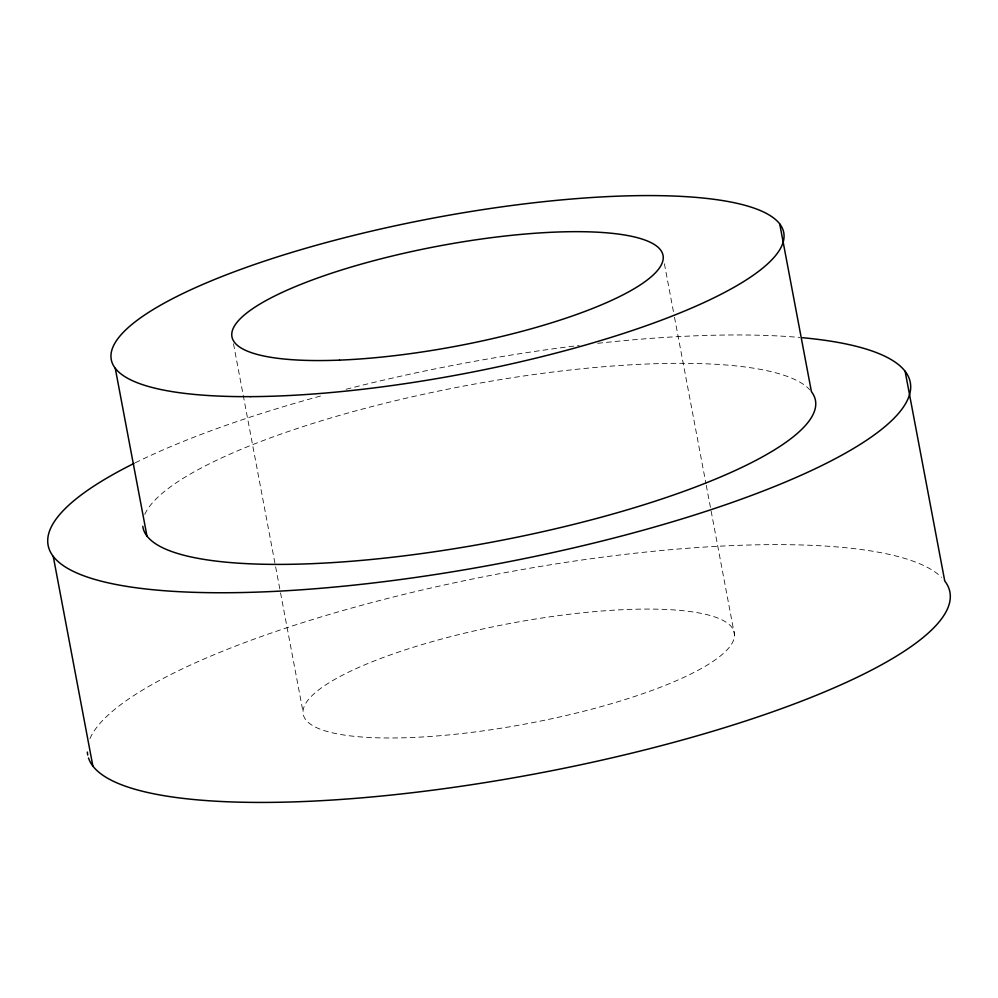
<?xml version="1.0" encoding="UTF-8"?>
<svg xmlns="http://www.w3.org/2000/svg" width="998" height="998" viewBox="0 0 998 998"><rect width="100%" height="100%" fill="white"/><g stroke="black" fill="none" stroke-linecap="round" stroke-linejoin="round"><path stroke-width="0.75" stroke-dasharray="4.99 3.74" d="M664.394 263.746L674.211 315.705M674.498 317.227L705.973 483.781M706.26 485.302L734.553 635.052A219.36 50.836 -10.7 0 1 410.864 737.547A219.36 50.836 -10.7 0 1 411.014 647.989A219.36 50.836 -10.7 0 1 734.553 635.052M233.482 343.761L275.348 565.33M275.635 566.852L280.251 591.303M280.538 592.824L303.068 712.011M89.97 738.607A438.708 101.671 -10.7 0 1 499.125 573.775A438.708 101.671 -10.7 0 1 941.501 577.318M135.354 462.76A438.708 101.671 -10.7 0 1 322.404 395.532M346.106 389.27A438.708 101.671 -10.7 0 1 579.177 345.458M597.74 343.312A438.708 101.671 -10.7 0 1 799.747 337.449M144.785 514.407A342.189 79.304 -10.7 0 1 466.877 385.478A342.189 79.304 -10.7 0 1 809.914 389.869"/><path stroke-width="1.5" d="M905.124 371.306L944.744 580.973A438.708 101.671 -10.7 0 1 569.259 767.188A438.708 101.671 -10.7 0 1 88.485 757.931M779.725 223.926L811.424 391.665A342.189 79.304 -10.7 0 1 511.201 538.409A342.189 79.304 -10.7 0 1 142.776 526.295M115.269 368.312L146.968 536.051M53.256 556.41L92.876 766.077M87.737 755.049A438.708 101.671 -10.7 0 1 87.362 752.093M802.579 337.711A438.708 101.671 -10.7 0 1 786.112 481.747A438.708 101.671 -10.7 0 1 197.379 592.425A438.708 101.671 -10.7 0 1 134.106 463.384M250.66 396.643A342.189 79.304 -10.7 0 0 782.345 244.498A342.189 79.304 -10.7 0 0 309.492 247.205A342.189 79.304 -10.7 0 0 250.66 396.643M339.545 360.128A219.36 50.836 -10.7 0 0 663.246 257.634A219.36 50.836 -10.7 0 0 339.694 270.583A219.36 50.836 -10.7 0 0 339.545 360.128"/></g></svg>
